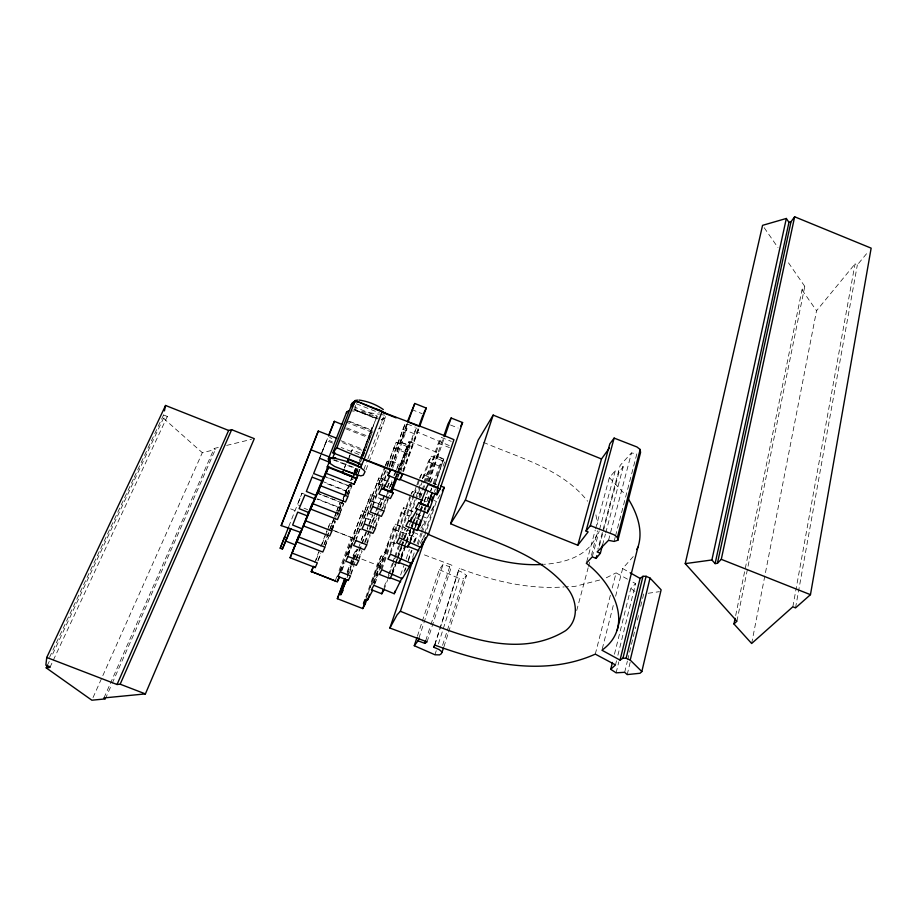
<?xml version="1.0" encoding="UTF-8"?>
<svg xmlns="http://www.w3.org/2000/svg" width="917" height="917" viewBox="0 0 917 917"><rect width="100%" height="100%" fill="white"/><g stroke="black" fill="none" stroke-linecap="round" stroke-linejoin="round"><path stroke-width="0.69" stroke-dasharray="4.58 3.44" d="M591.465 555.415L597.471 530.794M792.838 606.802L855.034 263.901L857.349 264.887L868.559 251.292M795.532 607.902L857.349 264.887M751.653 643.493L816.554 310.725L855.034 263.901M735.686 615.548L801.997 289.887L804.782 286.379L787.726 261.735M736.913 621.222L804.782 286.379M134.272 477.195L163.547 414.977L164.12 412.26M163.547 414.977L167.318 416.456L167.135 417.258L163.467 418.267L51.673 656.228M624.672 672.31L627.343 661.306M627.675 659.931L633.017 637.923M633.349 636.547L635.687 626.919M637.361 620.041L639.023 613.164M640.696 606.286L644.364 591.144M627.205 674.591L630.185 662.223M616.121 672.826L618.815 661.856M615.513 664.905L616.533 660.767M617.898 655.254L635.584 583.613L629.486 580.255M614.459 654.222L630.804 588.405L635.584 583.613M602.286 648.823L613.519 604.521M615.628 596.222L622.654 568.529L633.234 556.573M595.293 654.13L610.802 593.528M612.212 588.026L616.086 572.873L628.271 579.59M614.092 541.431L615.158 537.328M615.513 535.964L636.845 453.915L631.469 452.929L620.156 465.389L597.884 549.168M608.533 540.331L631.469 452.929M599.363 546.085L602.996 532.399M603.363 531.035L618.986 472.209L623.216 466.776L620.156 465.389M602.515 545.088L605.426 534.095M605.782 532.731L623.216 466.776M592.256 556.848L599.202 530.874M599.558 529.499L615.284 470.708L618.986 472.209M586.685 561.892L595.236 530.118M595.603 528.731L609.358 477.608L615.284 470.708M576.701 610.539L588.141 567.818M588.519 566.442L589.62 562.304M442.59 645.339L446.911 631.71M447.347 630.346L463.784 578.535L466.466 575.589L463.589 572.942L458.431 570.683L459.36 568.322C492.658 580.965 528.41 589.562 564.219 586.926M443.931 646.806L448.184 633.372M448.608 632.031L466.466 575.589M434.956 654.772L436.251 650.68M438.429 643.883L459.268 578.547L463.784 578.535M434.75 644.605L439.484 629.819M439.919 628.477L458.431 570.683M434.773 645.087L459.36 568.322M425.706 640.662L430.509 625.887M430.944 624.546L449.674 566.798L451.898 565.193L421.201 553.696M427.058 641.889L451.898 565.193M417.395 636.215L421.854 622.62M422.301 621.268L439.254 569.629L443.083 564.356L449.674 566.798M418.92 638.152L443.083 564.356M422.45 539.872L424.284 534.485M424.743 533.132L434.349 504.82L427.162 518.254L422.611 531.585M424.456 536.583L436.366 501.427L440.332 494.412M405.039 570.58L405.967 567.875M408.283 561.089L411.997 550.246M414.782 542.119L417.567 533.981L407.526 530.129L403.87 540.64M433.867 487.512L443.794 458.775L434.979 455.772L431.964 461.457L433.684 462.145L427.196 480.932M435.025 484.417L443.794 458.775M434.463 491.627L435.369 488.956M443.106 466.295L444.928 460.953M412.684 557.227L414.495 551.908M417.212 543.93L420.846 533.293M421.293 531.963L424.926 521.314L414.69 517.383M418.072 544.927L422.164 532.926M409.819 543.093L414.003 530.943M414.461 529.59L415.86 525.544M416.318 524.192L422.359 506.642M424.216 501.232L426.176 496.2M410.369 542.142L423.631 503.571M424.09 502.241L428.216 490.274M430.956 482.296L432.331 478.307L421.568 474.055L419.333 478.296M400.649 574.993L403.87 565.629M406.162 558.946L409.383 549.581M423.918 510.609L424.926 507.663M427.104 501.335L428.915 496.028M430.738 490.733L431.643 488.085M433.214 483.5L439.197 466.042L442.154 460.529L431.173 456.185L428.273 461.698L422.21 479.132M424.353 509.783L425.27 507.135M427.998 499.169L428.904 496.521M430.726 491.214L431.632 488.566M403.938 572.334L405.795 566.924M408.099 560.161L411.343 550.704M414.117 542.589L415.974 537.179L395.009 529.923L397.542 525.097L406.69 528.696M425.075 510.402L426.004 507.709M434.314 483.442L442.154 460.529M400.935 556.585L412.478 523.229M401.382 555.908L404.133 547.93M404.592 546.601L405.967 542.623M406.426 541.294L412.398 524.031M412.856 522.701L414.232 518.713M401.279 558.04L410.942 530.072M411.401 528.742L412.776 524.742M413.235 523.412L416.994 513.142M401.348 558.464L413.842 522.277M414.301 520.936L417.075 512.901M418.931 507.548L419.86 504.866M427.815 482.067L443.324 437.501M428.824 481.414L438.613 453.032L410.128 441.742L399.732 469.515M429.156 481.746L444.275 437.913M409.888 540.434L422.015 505.233M410.335 539.666L414.965 526.198M415.435 524.856L419.608 512.729M420.066 511.388L421.923 506.001M410.552 515.48L431.173 456.185M392.258 571.807L395.078 563.703M398.333 554.327L406.747 530.106M392.167 572.426L394.975 564.322M395.445 562.981L396.855 558.923M397.325 557.57L401.073 546.773M401.543 545.42L402.941 541.374M403.411 540.021L405.761 533.27M419.012 496.154L420.857 490.836M423.631 482.858L426.394 474.891L433.684 462.145M392.029 574.81L395.674 564.299M396.121 562.981L397.497 559.038M397.955 557.719L401.6 547.208M402.047 545.902L403.423 541.958M392.487 573.916L403.434 542.36M405.142 537.442L408.89 526.645M409.36 525.292L410.289 522.587M419.378 497.782L438.303 443.186L441.329 437.432L451.279 441.386M420.502 497.587L441.329 437.432M398.941 536.124L416.421 486.113M416.891 484.761L418.782 479.362M399.308 537.798L415.997 489.987M417.854 484.68L419.711 479.362M420.169 478.044L421.568 474.055M384.097 587.167L386.401 580.53M388.258 575.223L392.419 563.279M392.877 561.949L394.264 557.972M394.723 556.642L398.425 546.028M398.895 544.698L403.056 532.754L405.623 528.077L402.38 537.408M408.18 519.435L421.74 480.474M384.005 589.837L387.547 580.025M387.719 579.143L389.117 575.142M389.587 573.801L395.158 557.777M395.445 557.307L400.053 544.068M400.523 542.738L401.91 538.737M390.229 552.424L409.876 496.418M390.482 554.2L411.114 495.318M411.584 493.988L412.512 491.306L421.774 494.962M373.632 582.822L382.939 556.47L388.189 546.394L386.928 545.89L389.381 541.259L395.789 543.77M373.781 583.132L392.98 528.777L395.445 524.077L404.351 527.573M373.849 585.298L395.445 524.077M375.064 583.625L378.343 574.317M380.223 568.998L388.189 546.394M381.243 569.01L401.119 512.58L403.663 507.697L412.742 511.273M381.839 569.755L403.663 507.697M365.849 597.024L378.87 560.287L381.254 555.828L382.939 556.47M366.33 597.987L381.254 555.828M367.534 595.11L378.033 565.457L380.463 560.906L378.87 560.287M372.107 584.53L380.463 560.906M403.549 471.579L419.149 427.907M397.382 477.104L398.528 474.055M398.826 473.057L410.128 441.742M397.989 477.31L413.693 433.523L416.57 427.723L400.821 471.693M403.044 470.627L418.439 427.586M402.872 471.453L419.103 427.643M375.374 526.679L388.51 490.274M388.991 488.933L391.903 480.852M393.852 475.464L398.437 464.713L387.616 460.437L385.071 465.847M375.523 528.272L379.409 517.509M382.687 508.408L388.418 492.521M390.562 486.56L392.017 482.525L387.169 480.611M394.619 475.304L396.052 471.327M396.522 470.008L398.437 464.713M384.28 508.465L389.599 493.655M395.663 476.794L397.772 470.937M398.253 469.596L407.228 446.613L396.213 442.258L387.203 465.228M395.972 476.714L396.935 474.032M397.428 472.691L407.561 444.481L408.936 441.696L409.945 442.109L408.409 445.353L398.677 441.49L395.903 447.278L407.159 451.726L410.025 446.006L408.409 445.353M396.362 476.691L397.325 473.997M397.806 472.645L408.936 441.696M384.074 511.033L389.794 495.134M396.133 477.482L397.405 473.94M397.886 472.61L407.228 446.613M358.753 558.613L361.688 550.532M364.588 542.543L368.966 530.485M369.448 529.143L370.904 525.12M371.396 523.779L375.282 513.062M375.775 511.72L377.231 507.697M377.712 506.367L381.151 498.745L376.268 512.202M358.719 560.631L362.123 551.209M365.356 542.291L369.448 531.035M369.929 529.682L375.787 513.543M392.648 468.232L406.953 428.743L405.131 427.998L407.24 423.631M366.72 543.128L371.545 529.797M373.414 524.616L379.237 508.534M379.718 507.216L384.04 495.249M366.834 544.836L370.216 535.505M372.119 530.244L379.856 508.82M380.337 507.479L385.644 492.807M387.582 487.466L389.507 482.136L378.904 477.952L355.991 538.909M349.343 573.285L351.761 566.66M352.185 565.376L358.031 549.421M358.524 548.102L362.868 536.17L364.209 536.686L365.929 533.155M381.289 487.397L387.146 471.315M389.014 466.191L405.314 423.23L415.321 427.219M381.598 488.429L387.455 472.335M389.347 467.143L405.314 423.23M350.695 573.824L368.496 524.902M368.978 523.584L372.738 514.838L367.43 529.441M351.016 574.569L353.916 566.58M356.805 558.636L366.938 530.771M391.272 466.168L406.953 423.001M391.708 466.363L407.286 423.86M391.754 466.913L407.102 424.617M364.381 522.369L384.578 467.189M364.404 523.905L385.197 467.04M385.679 465.721L387.616 460.437M347.165 571.807L349.618 565.09M350.111 563.749L351.589 559.725M347.256 573.24L350.122 565.399M350.603 564.081L352.036 560.161M352.518 558.854L355.383 551.002L356.621 551.495L357.756 549.237M372.543 505.347L385.53 469.779M347.245 575.452L350.603 566.259M351.085 564.941L352.518 560.998M352.999 559.691L356.839 549.18M372.749 506.585L377.151 494.515M379.019 489.38L396.213 442.258M347.073 577.664L351.371 565.892M351.841 564.585L353.274 560.654M353.756 559.347L356.621 551.495M340.104 571.818L362.57 510.838L370.193 513.841M341.181 571.222L344.093 563.313M347.004 555.404L355.693 533.339L353.996 532.674L356.266 527.94L361.39 529.957M342.052 570.42L344.975 562.476M347.898 554.521L355.693 533.339M348.185 554.464L370.743 494.653L383.146 499.719L380.589 504.797L370.044 500.636L372.462 495.512M348.036 556.447L352.965 543.013M353.469 541.672L370.743 494.653M355.945 540.572L378.904 477.952M335.232 580.954L337.181 575.681M339.072 570.5L351.291 537.454L332.951 530.462M339.829 571.085L362.57 510.838M366.043 469.813L368.577 463.028M368.966 461.973L385.576 417.51L384.303 419.035L381.747 419.814L378.939 419.424M358.352 473.745L360.14 469M363.831 469.642L367.35 460.254M367.855 458.913L384.922 413.303M353.882 475.315L356.404 468.633M359.441 460.621L372.176 427.311L359.533 460.781M339.932 512.97L343.497 503.525M346.867 494.595L352.816 478.834M354.478 474.169L356.782 468.335M339.748 514.219L343.795 503.502M347.211 494.446L353.183 478.628M355.429 472.702L356.942 468.679L331.874 458.844M361.642 456.219L377.059 415.986L353.836 406.793M359.246 463.2L360.232 460.586M360.725 459.268L377.059 415.986M348.471 494.114L352.025 484.692M356.392 473.092L358.043 468.725M360.553 462.076L372.107 432.331L345.4 421.82M347.944 496.464L351.968 485.781M356.392 474.043L358.513 468.404M362.536 457.721L372.107 432.331M357.985 473.676L360.014 468.266M317.775 560.963L320.778 553.02M323.793 545.099L334.247 517.509M334.751 516.191L336.252 512.248M336.745 510.929L340.367 502.058L336.86 511.308M318.325 560.218L320.835 553.581M324.331 544.354L334.361 517.922M334.854 516.592L336.367 512.626M325.317 545.363L328.366 537.316M331.381 529.35L342.5 499.994M343.004 498.665L344.517 494.653M345.021 493.323L348.288 485.54L324.412 476.175M324.973 547.174L328.515 537.798M331.381 530.221L334.843 521.085M336.631 516.351L338.155 512.339M338.66 510.998L342.717 500.281M343.222 498.94L344.746 494.916M345.25 493.575L348.288 485.54M332.126 529.522L335.141 521.555M339.095 511.101L350.156 481.861M350.649 480.542L352.655 475.247M331.885 531.046L335.393 521.75M339.37 511.228L350.466 481.895M350.97 480.577L351.968 477.917M353.985 472.599L355.487 468.621L329.822 458.546M314.737 562.614L320.32 547.827M320.847 546.532L326.819 530.737M316.033 560.287L319.047 552.366M322.05 544.446L325.065 536.525M325.569 535.207L327.071 531.241M327.575 529.923L330.074 523.32L331.805 523.974L333.375 520.329M344.299 468.209L346.11 463.463M344.632 467.681L345.996 464.117M348.987 457.319L349.904 454.935M348.483 459.451L350.317 454.66M350.775 453.457L352.151 449.869L363.957 454.523M304.478 494.183L301.98 493.197L297.498 504.682L299.595 505.508M312.044 477.115L313.064 474.513M319.62 457.938L320.79 454.97M321.305 453.663L326.452 440.641L332.711 443.071M319.85 457.835L328.103 436.939L331.805 438.383M288.775 526.496L301.98 493.197M321.97 452.517L327.105 439.656L332.332 441.788M361.241 456.517L363.636 450.946L338.763 441.169M355.521 471.98L356.942 468.679M364.336 452.585L362.834 456.024L341.181 447.519M354.088 471.797L355.487 468.621M103.965 697.929L109.731 684.861M110.315 683.555L214.211 448.459L218.361 447.45M105.329 698.903L111.656 684.541M112.241 683.234L215.369 449.513L214.211 448.459M597.368 533.373C590.456 555.37 564.998 563.095 544.285 564.276M93.03 697.596L202.313 452.7L215.369 449.513M47.409 665.272L49.243 661.398M49.954 667.393L167.318 416.456M49.507 657.363L133.664 478.491M328.389 526.908L330.074 523.32M386.974 465.825L389.645 460.277L400.74 464.667L398.035 470.203M406.953 428.743L400.465 442.212L407.561 444.481M385.484 416.593L384.303 419.035L378.95 417.43M361.172 539.632L362.868 536.17M392.017 482.525L389.393 487.821L384.59 485.93M353.056 555.691L355.383 551.002M351.257 451.645L352.151 449.869M386.928 487.282L389.507 482.136M407.526 530.129L407.996 529.212M410.931 494.378L412.512 491.306M433.007 484.107L433.454 483.259L437.065 484.635M413.67 495.065L415.321 491.925L421.35 494.297M422.577 478.64L424.88 474.284L426.394 474.891M420.238 543.426L422.737 538.692M413.338 542.142L415.974 537.179M429.465 483.591L432.331 478.307M438.613 453.032L436.664 456.46L443.564 459.188M420.903 528.226L424.926 521.314M606.297 577.779L616.086 572.873M599.661 580.025L575.223 586.318L565.594 586.846M378.32 428.973L380.876 428.216L382.137 426.692L382.653 424.56L381.483 422.508M226.648 445.421L251.522 439.335M648.181 593.276L659.357 591.671M354.077 409.108L356.209 410.587L379.294 414.278M380.647 414.495L384.727 415.149M351.096 410.713L354.203 411.217M354.547 408.65L356.209 410.587L377.621 417.029M355.326 405.417L356.209 410.587L381.747 419.814M290.586 508.855L296.432 511.124M356.209 410.587L377.678 418.943M416.456 514.093L421.212 515.939M422.405 516.409L427.162 518.254M317.591 498.917L338.247 506.975M324.297 476.496L348.873 486.125L346.557 491.363L324.733 482.823M317.076 492.945L339.072 501.542M316.354 492.887L321.431 494.871M322.704 495.375L341.754 502.825L339.519 507.869L316.881 499.008M354.375 556.206L378.033 565.457M353.813 409.853L377.059 419.012M346.741 420.926L372.852 431.208M346.786 427.918L370.239 437.134M345.698 428.732L369.585 438.131M340.975 440.733L365.333 450.304M383.386 485.46L378.583 483.568L381.105 478.227L385.954 480.13M412.994 511.571L406.334 508.946L403.709 513.978L408.971 516.053M322.245 481.322L346.03 490.652M360.278 515.629L370.422 519.618M392.98 528.777L403.056 532.754M356.266 403.767L379.695 413.005M402.517 429.087L413.693 433.523M393.531 447.874L404.512 452.219M425.614 497.186L429.202 498.596M433.982 500.487L436.366 501.427M376.451 483.144L382.997 485.723M368.359 499.605L378.687 503.685M401.119 512.58L408.844 515.629M450.522 425.018L458.122 428.044M449.261 445.57L417.017 431.884M438.303 443.186L449.479 447.622M349.492 421.327L371.041 429.878M428.273 461.698L439.197 466.042M423.78 500.613L426.416 501.668M332.917 530.141L353.32 538.256M411.825 409.578L421.98 413.624M304.066 508.213L307.665 509.646M483.419 442.315C519.652 458.11 562.041 468.633 587.637 501.221M439.254 569.629L459.268 578.547M634.954 591.476L630.804 588.405M622.654 568.529L628.89 572.059M163.467 418.267L202.313 452.7M609.358 477.608L625.681 495.008M801.997 289.887L816.554 310.725M764.182 227.691L777.983 247.647M595.901 514.884L597.735 524.329M364.37 511.984L362.009 516.867L372.417 520.971L374.858 516.099L364.37 511.984"/><path stroke-width="1.38" d="M348.666 410.644L346.615 412.18L328.297 459.004L329.902 462.558L329.375 460.701L330.567 458.718L332.814 457.64C343.485 460.942 357.596 462.81 365.058 471.659L363.315 475.189L360.736 475.889L343.715 470.054L342.477 472.954L356.564 478.502L357.871 475.464L334.579 466.444L330.166 463.498L329.375 460.701M346.534 413.372L346.615 412.18M396.11 417.854L381.873 412.134L364.06 459.532L360.53 467.441L357.859 466.363L359.246 463.2L332.882 452.826L351.245 405.772L355.246 400.488C387.467 415.241 421.384 425.706 453.961 439.667L437.661 487.546L436.893 494.767L400.041 479.362L402.609 474.227L390.802 469.55L387.925 475.384L389.782 476.129L383.432 489.162L381.598 488.429L378.881 494.022L390.378 498.539L393.175 493.014L383.432 489.162L385.106 484.692M46.194 667.863L91.86 700.21L105.329 698.903L103.965 697.929L145.402 693.905L254.284 438.658L231.657 429.683L228.631 430.44L165.564 405.474L46.744 657.466L45.85 665.146L50.045 666.751L49.954 667.393L46.194 667.863L47.409 665.272M385.071 412.386L384.922 413.303L381.724 411.103L359.647 402.345L354.661 401.543L352.437 402.701L351.222 404.764L351.692 406.678M810.456 594.674L871.15 248.152L794.649 216.79L791.016 221.719L717.426 563.302L715.111 563.623L711.89 559.966L786.339 218.464L762.566 225.341L685.24 563.623L736.913 621.222L733.967 623.961L751.653 643.493L792.838 606.802L795.532 607.902L810.456 594.674L721.278 559.336L717.426 563.302M733.967 623.961L735.113 618.356M612.418 662.441L610.711 669.307L616.121 672.826L624.672 672.31L627.205 674.591L640.066 673.261L641.831 671.565L630.22 660.08L626.139 658.268L622.952 658.2L620.041 660.114L601.93 650.21C635.584 625.979 612.464 582.857 586.307 563.267L592.256 556.848L596.096 558.396L600.337 553.329L602.515 545.088M617.141 630.415L637.911 547.208C643.585 530.565 636.856 512.672 628.007 498.412M164.418 410.896L165.564 405.474M721.278 559.336L794.649 216.79M715.111 563.623L788.952 222.327L786.339 218.464M641.831 671.565L661.123 589.826L650.027 578.065L646.084 576.289L642.977 576.3L640.1 578.421L620.041 660.114M630.22 660.08L650.027 578.065M626.139 658.268L646.084 576.289M622.952 658.2L642.977 576.3M600.337 553.329L597.15 551.908L608.533 540.331L614.092 541.431L617.886 540.228L640.559 452.54L640.169 449.479L636.96 446.98L614.138 438.097L609.816 443.862L586.043 531.023L588.141 531.883L577.802 545.237L465.366 500.143L450.614 523.722C491.008 541.271 538.073 552.458 567.314 588.084C577.332 600.291 579.269 620.282 565.617 630.655C514.07 662.441 450.041 631.32 400.374 611.272L397.141 614.791L389.885 628.03L427.058 641.889L424.835 643.344L418.037 640.834L414.278 645.717L434.956 654.772L439.564 654.887L441.364 653.695L443.507 648.147M617.886 540.228L617.428 537.282L640.169 449.479M596.096 558.396L596.818 555.656M586.043 531.023L590.365 525.636L614.138 438.097M577.802 545.237L601.483 458.97L609.45 447.977M442.223 652.182L439.22 649.591L433.89 647.299L434.75 644.605M424.835 643.344L425.706 640.662M465.366 500.143L493.174 415.092L601.483 458.97M414.278 645.717L416.948 637.567M418.037 640.834L418.92 638.152M450.614 523.722L478.17 440.183L493.174 415.092M400.374 611.272L425.282 537.706M408.936 543.701L407.572 547.162L396.591 542.841L399.308 537.798L420.788 547.392L428.594 533.877L444.287 487.397L440.676 486.021M389.885 628.03L413.59 558.396M438.28 490.721L436.893 494.767L440.034 489.048L462.592 422.542L451.141 418.003L447.989 424.009L443.794 436.16M400.007 559.886L398.631 563.256L387.902 559.049L390.482 554.2L411.722 563.6L420.169 546.612M420.788 547.392L422.622 541.993M424.617 511.755L419.997 525.235L417.109 530.485L405.876 526.049L408.707 520.799L410.254 521.406L417.441 509.118L415.688 508.431L418.645 502.94L427.414 506.402L432.022 492.91M427.414 506.402L432.251 492.509M415.688 508.431L427.184 512.958L428.548 508.958M431.277 500.957L432.641 496.957M392.487 573.916L389.931 578.535L379.351 574.386L381.839 569.755L402.254 578.719L409.509 566.546L410.862 562.545M427.184 512.958L430.176 507.491L435.185 492.761M411.722 563.6L413.533 558.258M367.006 598.973L365.149 604.211L363.522 603.581L365.86 599.305L367.579 599.959L372.726 590.273L371.442 589.757L373.849 585.298L394.218 593.723L395.147 591.041M417.109 530.485L420.72 520.398M394.218 593.723L402.082 577.744M426.027 489.518L420.364 503.628L421.545 500.522M444.722 436.595L451.141 418.003M410.254 521.406L411.63 517.417M371.442 589.757L381.781 593.803L383.168 589.826M367.579 599.959L369.448 594.686M363.522 603.581L364.92 599.649M344.712 578.535L337.341 598.686L362.765 608.59L364.198 604.544M426.245 408.054L419.619 426.588L408.065 421.98L414.782 403.48L426.245 408.054L423.253 414.14M422.301 500.327L393.21 488.864L391.536 492.349L397.084 478.089M419.401 424.892L422.771 415.481M383.65 488.715L390.665 491.489L395.491 478.055M390.665 491.489L395.88 478.032M407.435 421.66L414.782 403.48M337.341 598.686L345.342 578.478M339.611 594.182L340.86 594.674L343.084 590.33L341.972 589.906L345.812 579.395M340.86 594.674L346.11 580.289M335.232 580.954L311.356 571.509L337.296 581.779L339.233 576.495M311.23 571.818L313.327 566.236M347.153 462.111L348.483 459.451L361.665 464.644L360.53 467.441L347.153 462.111L348.529 458.523M332.882 452.826L336.848 447.748L355.246 400.488M328.08 467.521L300.787 532.433L281.187 525.579L318.279 431.07L336.78 438.269M318.279 431.07L281.187 525.579M287.09 538.141L282.367 549.065L280.224 548.228L284.545 537.144L287.09 538.141L290.781 528.822M290.104 557.788L292.076 553.054L317.316 562.866L315.276 567.543L290.104 557.788L298.827 535.471M299.309 534.554L292.076 553.054L312.342 503.307M301.773 529.911L297.016 541.981L322.795 552.034L324.973 547.174L299.091 537.087M320.526 483.993L303.458 525.911L329.639 536.113L331.885 531.046L305.51 520.764M321.168 482.342L322.245 479.499M312.835 503.697L339.748 514.219L337.456 519.538L310.668 509.073L326.097 473.31L354.008 484.233L356.564 478.502L327.243 467.017L329.845 460.357M322.876 479.385L318.21 491.317L345.503 501.989L347.944 496.464L320.469 485.712L327.793 466.868M328.676 466.684L326.097 473.31L328.435 467.475M334.843 452.425L332.814 457.64L335.966 458.191L330.349 457.537L328.297 459.004M353.137 405.463L355.2 400.775L357.343 400.018M328.618 435.839L334.35 421.316L342.121 424.502M280.224 548.228L288.591 527.115M282.367 549.065L286.024 539.826M328.63 435.644L334.35 421.316M433.89 647.299L434.773 645.087C485.185 663.61 544.079 677.078 595.293 654.13L615.513 664.905L610.711 669.307M327.243 467.017L327.484 466.444L353.377 476.657L354.478 474.169M290.918 528.479L285.554 540.996L295.274 544.87L300.787 532.433M46.744 657.466L117.044 684.506L120.173 684.197L231.657 429.683M117.044 684.506L228.631 430.44M354.008 484.233L357.871 475.464M311.333 571.497L313.522 566.889L315.276 567.543M348.288 580.438L337.88 576.369L340.104 571.818L350.535 575.899L348.288 580.438L346.924 579.911L341.972 589.906M337.296 581.779L339.611 577.045L337.88 576.369M390.802 469.55L387.925 475.384L399.686 480.038L402.609 474.227M636.742 549.558L637.911 547.208M389.931 578.535L390.287 577.825L400.695 581.791M460.678 426.141L462.592 422.542M425.156 490.137L428.239 484.394L440.034 489.048M362.765 608.59L365.149 604.211M407.572 547.162L410.369 542.142M442.303 490.904L444.287 487.397M398.631 563.256L401.348 558.464M381.781 593.803L384.292 589.379M351.222 404.764L354.661 401.543M788.952 222.327L791.016 221.719M685.24 563.623L711.89 559.966M542.921 564.413C502.287 567.05 464.392 549.81 427.918 534.233M358.891 400.041C367.568 401.21 376.176 404.489 383.317 409.532M376.566 409.28L381.724 411.103M336.848 447.748C369.792 462.649 404.374 473.401 437.661 487.546M417.544 529.671L428.594 533.877M399.078 562.545L409.509 566.546M590.365 525.636L614.069 534.794L617.428 537.282M120.173 684.197L145.402 693.905M310.806 449.731L329.455 456.975M322.222 481.058L312.044 477.115L306.381 491.455L316.01 495.478M323.678 477.413L313.66 473.516L319.746 458.294L330.28 462.581M408.707 520.799L419.997 525.235M307.378 515.916L297.704 512.122L292.638 525.028L302.301 528.914M418.645 502.94L430.176 507.491M381.598 488.429L393.175 493.014M314.703 498.814L304.96 494.962L299.091 508.637L308.731 512.557M408.008 546.394L418.794 550.659M420.616 503.215L427.643 506.001M364.06 459.532L390.504 470.1M392.006 488.795L393.038 489.208M630.128 572.77L640.1 578.421M355.945 540.572L353.572 545.512L364.336 549.73L366.834 544.836L355.945 540.572M364.404 523.905L361.94 529.052L372.955 533.373L375.523 528.272L364.404 523.905M372.749 506.585L370.147 511.938L381.426 516.374L384.074 511.033L372.749 506.585M348.036 556.447L345.72 561.158L356.323 565.319L358.719 560.631L348.036 556.447"/></g></svg>
